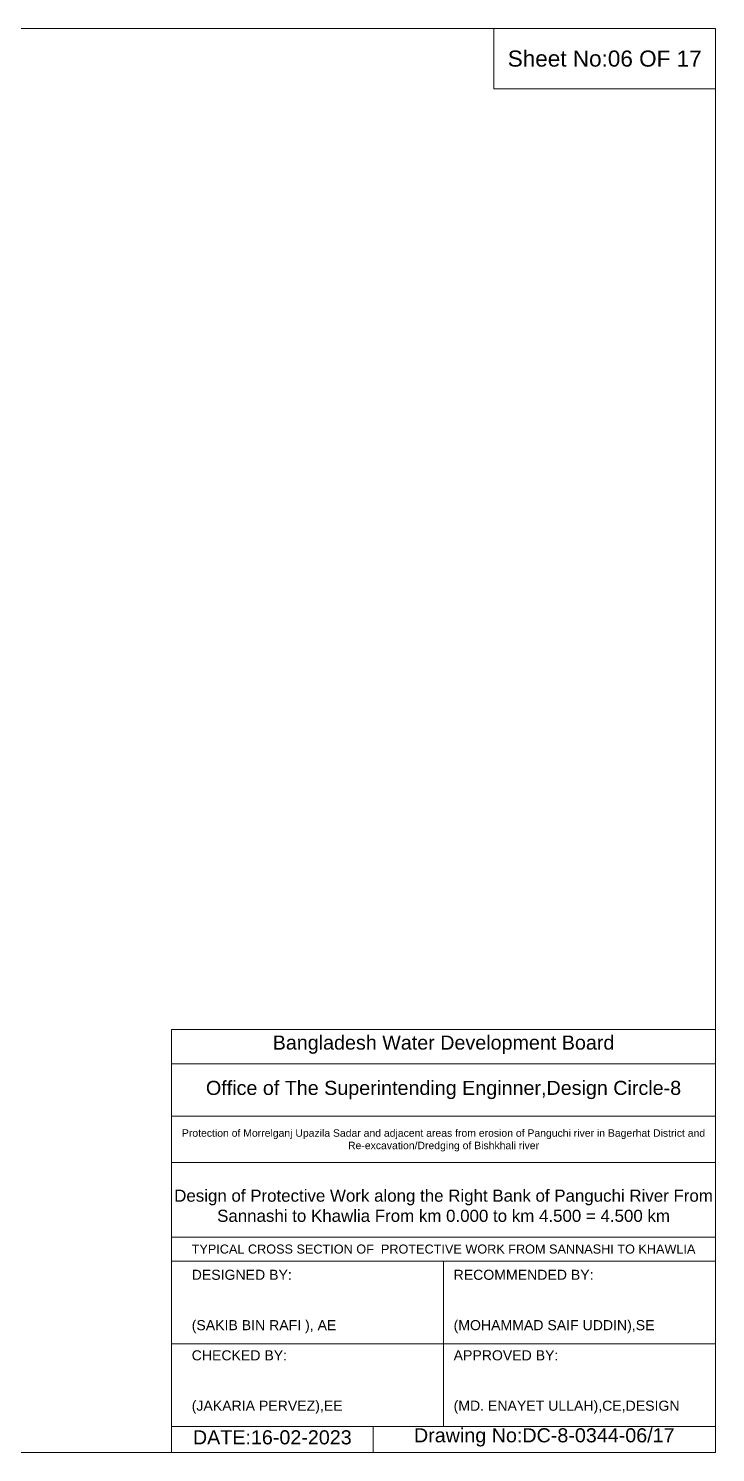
# Model space of a CAD drawing. Header units: inches. Extents: x 89000 to 337533, y -10828 to 570.
# Drawn here: x 171614 to 175024, y -8660 to -1589 of the extents above; entities that cross this region are included whole.
import ezdxf

# ---------------------------------------------------------------- set-up
doc = ezdxf.new("R2010")
doc.units = ezdxf.units.IN
doc.header["$LTSCALE"] = 7
doc.header["$MEASUREMENT"] = 0
doc.layers.add('Cross Section Labels', color=7, linetype='Continuous', lineweight=9)
doc.styles.get("Standard").update_dxf_attribs({"font": 'arial.ttf'})

msp = doc.modelspace()

# ---------------------------------------------------------------- linework, layer by layer
at = {"layer": 'Cross Section Labels'}
for points in [[(165023.92712, -1588.5868), (175023.92712, -1588.5868), (175023.92712, -8659.5868), (165023.92712, -8659.5868)], [(173923.92712, -1588.5868), (175023.92712, -1588.5868), (175023.92712, -1888.5868), (173923.92712, -1888.5868)]]:
    msp.add_lwpolyline(points, close=True, dxfattribs=at)
for points in [[(172323.92712, -8659.5868), (172323.92712, -6559.5868), (175023.92712, -6559.5868)], [(172323.92712, -6729.5868), (175023.92712, -6729.5868)], [(172323.92712, -6989.5868), (175023.92712, -6989.5868)], [(172323.92712, -7219.5868), (175023.92712, -7219.5868)], [(172323.92712, -7589.5868), (175023.92712, -7589.5868)], [(172323.92712, -7709.5868), (175023.92712, -7709.5868)], [(173673.92712, -7709.5868), (173673.92712, -8529.5868)], [(172323.92712, -8119.5868), (175023.92712, -8119.5868)], [(172323.92712, -8529.5868), (175023.92712, -8529.5868)], [(173323.92712, -8529.5868), (173323.92712, -8659.5868)]]:
    msp.add_lwpolyline(points, dxfattribs=at)

# ---------------------------------------------------------------- texts
at = {"width": 2800, "attachment_point": 5}
for s, insert, char_height in [('Protection of Morrelganj Upazila Sadar and adjacent areas from erosion of Panguchi river in Bagerhat District and Re-excavation/Dredging of Bishkhali river', (173673.92712, -7109.5868), 37), ('TYPICAL CROSS SECTION OF  PROTECTIVE WORK FROM SANNASHI TO KHAWLIA', (173673.92712, -7649.5868), 45)]:
    msp.add_mtext(s, dxfattribs=dict(at, insert=insert, char_height=char_height))
at = {"layer": 'Cross Section Labels', "attachment_point": 5}
for s, insert, char_height in [('Sheet No:06 OF 17', (174473.92712, -1738.5868), 80), ('Bangladesh Water Development Board', (173673.92712, -6634.5868), 70), ('Office of The Superintending Enginner,Design Circle-8', (173673.92712, -6859.5868), 70)]:
    msp.add_mtext(s, dxfattribs=dict(at, insert=insert, char_height=char_height))
at = {"layer": 'Cross Section Labels'}
for s, insert, char_height, width, attachment_point in [('Design of Protective Work along the Right Bank of Panguchi River From Sannashi to Khawlia From km 0.000 to km 4.500 = 4.500 km', (173673.92712, -7434.5868), 60, 2700, 5), ('DESIGNED BY:^J^J^J(SAKIB BIN RAFI ), AE', (172423.92712, -7909.5868), 50, 1400, 4), ('RECOMMENDED BY:^J^J^J(MOHAMMAD SAIF UDDIN),SE', (173723.92712, -7909.5868), 50, 1400, 4), ('CHECKED BY:^J^J^J(JAKARIA PERVEZ),EE', (172423.92712, -8309.5868), 50, 1400, 4), ('APPROVED BY:^J^J^J(MD. ENAYET ULLAH),CE,DESIGN', (173723.92712, -8309.5868), 50, 1400, 4), ('DATE:16-02-2023', (172823.92712, -8584.5868), 70, 1400, 5), ('Drawing No:DC-8-0344-06/17', (174173.92712, -8584.5868), 70, 2200, 5)]:
    msp.add_mtext(s, dxfattribs=dict(at, insert=insert, char_height=char_height, width=width, attachment_point=attachment_point))

doc.saveas('drawing.dxf')
